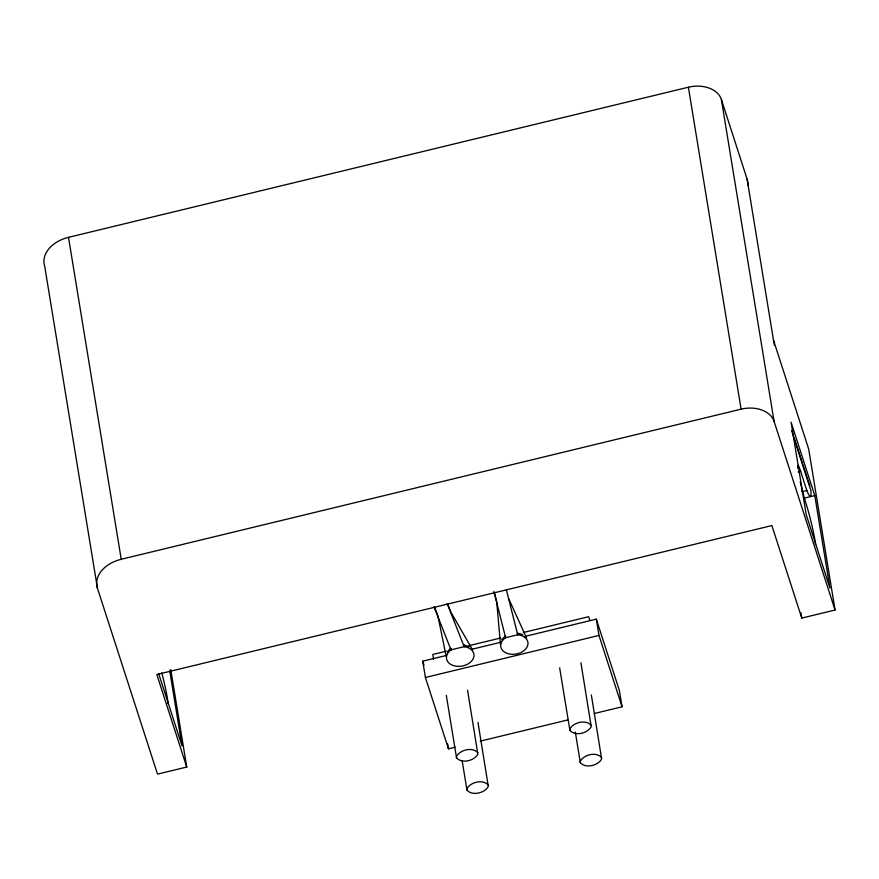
<?xml version="1.0" encoding="UTF-8"?>
<svg xmlns="http://www.w3.org/2000/svg" width="879" height="879" viewBox="0 0 879 879"><rect width="100%" height="100%" fill="white"/><g stroke="black" fill="none" stroke-linecap="round" stroke-linejoin="round"><path stroke-width="1.32" d="M447.235 651.987L450.685 648.197L450.982 649.867A13.877 9.801 -9.3 0 0 451.806 664.942A13.877 9.801 -9.3 0 0 472.484 659.942A13.877 9.801 -9.3 0 0 464.156 646.669L447.224 603.708M501.689 639.758L505.359 636.011L505.623 637.693A13.745 9.702 -9.3 0 0 505.897 652.844A13.745 9.702 -9.3 0 0 526.587 647.834A13.745 9.702 -9.3 0 0 517.742 634.759L506.337 589.743M170.779 669.567L186.733 767.048L157.517 774.124L97.415 588.15L44.697 266.216A31.721 22.393 -9.3 0 1 68.507 237.341L688.389 87.219A27.776 19.613 -9.3 0 1 721.373 99.459L747.106 179.118L773.476 340.085A33.798 23.854 -9.3 0 1 774.289 345.216M97.415 588.15A31.721 22.393 -9.3 0 1 121.236 559.286L741.107 409.164A27.776 19.613 -9.3 0 1 774.091 421.404L835.05 610.037L801.78 618.091L771.883 525.565L156.836 674.523L186.733 767.048M798.11 471.99L800.648 471.375L806.834 490.515A60.222 4.538 76.4 0 0 810.921 490.669L791.583 430.49M801.747 491.746L806.834 490.515M804.153 498.173L814.789 495.602L791.078 422.217L806.219 514.665L829.93 588.051L814.789 495.602M434.05 606.895L450.982 649.867L464.156 646.669L463.848 644.988L469.122 646.691M446.114 651.218L432.798 654.448L433.589 659.338M468.76 645.735L500.733 637.989M523.39 632.506L588.666 616.695L589.919 620.574M493.888 591.358L505.623 637.693L517.742 634.759L517.478 633.1L522.829 634.638M455.08 747.238L448.466 748.842L425.403 677.478L422.733 661.173L446.576 655.393M471.759 649.295L500.909 642.241M524.763 636.462L596.314 619.135L619.376 690.498L622.046 706.804L594.215 713.539M425.403 677.478L598.984 635.44L596.314 619.135M480.264 741.14L567.713 719.956M591.16 725.274C585.864 719.242 573.416 722.252 569.845 729.01L569.9 730.416C575.196 736.459 587.644 733.438 591.226 726.68L580.909 662.711M601.588 757.555C596.303 751.523 583.854 754.545 580.272 761.291L580.338 762.708C585.634 768.74 598.083 765.719 601.654 758.962L591.347 694.992M477.802 752.732C472.506 746.689 460.058 749.71 456.476 756.467L456.542 757.874C461.838 763.906 474.286 760.895 477.857 754.138L467.551 690.158M488.23 785.013C482.934 778.981 470.485 781.991 466.914 788.749L466.98 790.155C472.265 796.187 484.714 793.177 488.295 786.419L477.989 722.439M472.616 649.889L451.026 612.432L447.532 603.587M508.831 598.962L526.488 637.769M434.369 606.774L437.852 615.63L446.169 656.294M794.297 438.313L809.878 485.856M773.476 340.085L808.691 449.07L835.05 610.037M598.984 635.44L622.046 706.804M422.733 661.173L423.986 665.062M158.725 673.775L182.019 745.875L169.735 670.831M494.372 592.622L496.723 601.895L500.437 644.076M721.373 99.459L774.091 421.404M800.901 612.685L801.78 618.091M688.389 87.219L741.107 409.164M575.327 732.086L580.338 762.708M559.659 667.853L569.9 730.416M517.467 633.111L517.742 634.759M505.359 636.044L505.623 637.693M463.881 645.021L464.156 646.669M450.718 648.208L450.982 649.867M462.178 760.873L466.98 790.155M446.301 695.311L456.542 757.874M447.642 743.821L448.466 748.842M68.507 237.341L121.236 559.286M747.106 179.118A33.798 23.854 -9.3 0 1 747.908 185.293M815.624 544.442A24.348 1.835 76.4 0 0 815.163 541.398A28.348 2.132 76.4 0 0 805.79 502.744A22.436 1.692 76.4 0 1 800.264 481.78M797.824 468.364A22.436 1.692 76.4 0 1 800.648 471.375M168.087 703.639A24.348 1.835 76.4 0 0 167.395 698.278A28.348 2.132 76.4 0 0 161.802 672.864"/></g></svg>
